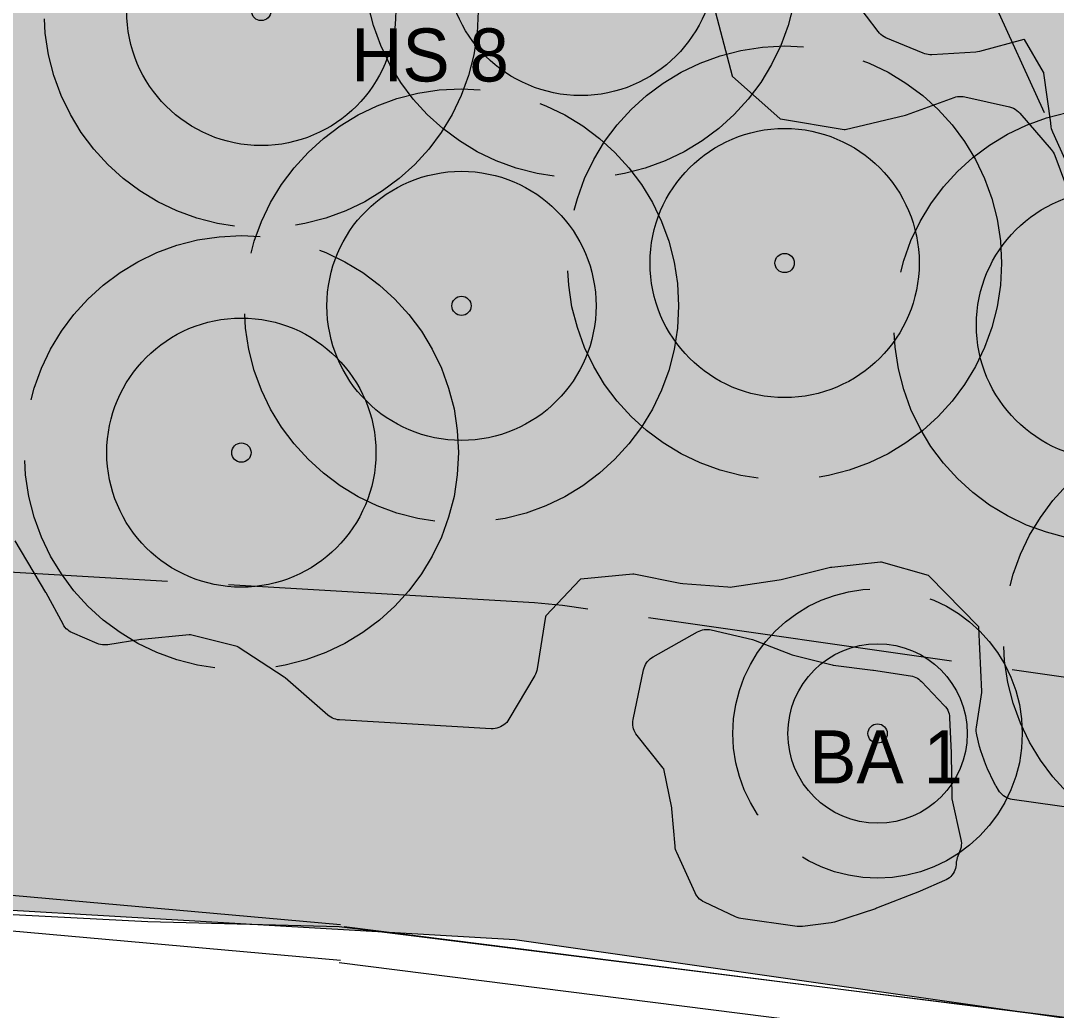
# Model space of a CAD drawing. Header units: metres. Extents: x 1 to 213, y 1 to 147.
# Drawn here: x 132.492 to 136.786, y 16.376 to 20.48 of the extents above; entities that cross this region are included whole.
import ezdxf

# ---------------------------------------------------------------- set-up
doc = ezdxf.new("R2010")
doc.units = ezdxf.units.M
doc.linetypes.add('DASHED', pattern=[1.524, 1.27, -0.254])
doc.layers.get('0').update_dxf_attribs({"lineweight": 0, "plot": 0})
for name, color, linetype, lineweight, plot in [('00-BASE-ARQUITECTURA', 8, 'Continuous', 0, False), ('PJ-ARBUSTOS', 82, 'Continuous', 0, False), ('PJ-COPA-ADULTA', 8, 'DASHED', 0, False), ('PJ-ETIQUETAS', 7, 'Continuous', 0, False), ('PJ-GRAVILLA', 42, 'Continuous', 0, False), ('PJ-LIMITE-JARDIN', 7, 'Continuous', 0, False), ('PJ-MASAS', 92, 'Continuous', 0, False), ('PJ-MASAS-RELLENO', 92, 'Continuous', 0, False), ('PJ-RIEGO-SECTORES', 5, 'Continuous', 0, False), ('PJ-VISIBILIDAD', 1, 'DASHED', 0, False)]:
    doc.layers.add(name, color=color, linetype=linetype, lineweight=lineweight, plot=plot)

# ---------------------------------------------------------------- blocks, each defined once
blk = doc.blocks.new('PJ_HS')
for radius in [0.558, 0.04]:
    blk.add_circle((0, 0), radius)
for tag, p, height in [('CODIGO', (0.15, 0.15), 0.2), ('ESPECIE', (0.15, -0.1), 0.15), ('ZONA', (0.15, -0.3), 0.15)]:
    blk.add_attdef(tag, p, '', height=height)
blk = doc.blocks.new('PJ_BA')
for radius in [0.372, 0.04]:
    blk.add_circle((0, 0), radius)
for tag, p, height in [('CODIGO', (0.15, 0.15), 0.2), ('ESPECIE', (0.15, -0.1), 0.15), ('ZONA', (0.15, -0.3), 0.15)]:
    blk.add_attdef(tag, p, '', height=height)

msp = doc.modelspace()

# ---------------------------------------------------------------- hatches: boundary and pattern name
at = {"layer": 'PJ-GRAVILLA'}
h = msp.add_hatch(dxfattribs=at)
h.set_pattern_fill('GRAVEL', scale=0.03)
h.paths.add_polyline_path([(110.243, 40.0403), (114.2999, 39.9962), (114.5204, 39.908), (129.9104, 39.908), (129.9544, 39.8198), (129.6458, 39.467), (129.6458, 39.2465), (129.9544, 38.4969), (140.1409, 15.9632), (139.7881, 15.9191), (134.5406, 16.6687), (130.7482, 16.8892), (127.7055, 17.5507), (127.4409, 17.7271), (125.9857, 18.1239), (123.7367, 19.1382), (121.9729, 20.1524), (120.0767, 21.5194), (118.4451, 22.9746), (116.8135, 24.7826), (114.9614, 27.3844), (114.344, 28.5309), (113.3739, 30.6917), (110.9045, 37.4385), (111.1249, 37.7472), (111.5218, 37.9677), (111.5218, 38.4087), (111.3454, 38.6291), (111.169, 38.6732), (110.7722, 38.4969), (110.5076, 38.6732), (110.0225, 39.8639), (110.243, 40.0403)])
at = {"layer": 'PJ-MASAS-RELLENO'}
for points in [[(131.5892, 18.5919), (131.5854, 18.5995), (131.5824, 18.6075), (131.5803, 18.6158), (131.5791, 18.6242), (131.5788, 18.6327), (131.5806, 18.7477), (131.5811, 18.7561), (131.5933, 18.8562), (131.5935, 18.8584), (131.5934, 18.8606), (131.5798, 18.9915), (131.5794, 19.001), (131.5825, 19.1902), (131.5831, 19.1984), (131.5845, 19.2064), (131.5866, 19.2143), (131.5896, 19.2219), (131.5934, 19.2291), (131.5978, 19.2359), (131.6029, 19.2423), (131.6087, 19.2481), (131.615, 19.2533), (131.6218, 19.2578), (131.629, 19.2616), (131.6365, 19.265), (131.6374, 19.2654), (131.8167, 19.3535), (131.8176, 19.354), (131.8248, 19.3578), (131.8257, 19.3582), (131.8315, 19.3615), (131.8333, 19.3625), (131.8471, 19.3711), (131.8488, 19.3723), (131.8538, 19.3758), (131.8554, 19.377), (131.8683, 19.387), (131.8699, 19.3883), (131.8745, 19.3922), (131.876, 19.3936), (131.8878, 19.4049), (131.8892, 19.4063), (131.8938, 19.4111), (131.8945, 19.4119), (131.8999, 19.4179), (131.9006, 19.4187), (132.0101, 19.5471), (132.0107, 19.5478), (132.0153, 19.5534), (132.0159, 19.5541), (132.0195, 19.5588), (132.0206, 19.5602), (132.029, 19.5721), (132.03, 19.5736), (132.0329, 19.5782), (132.0339, 19.5797), (132.0412, 19.5923), (132.042, 19.5939), (132.0445, 19.5987), (132.0453, 19.6004), (132.0514, 19.6136), (132.0522, 19.6152), (132.0544, 19.6207), (132.0547, 19.6215), (132.0573, 19.6283), (132.0577, 19.6292), (132.1215, 19.808), (132.1219, 19.809), (132.1245, 19.8171), (132.1248, 19.8182), (132.127, 19.8253), (132.1273, 19.8263), (132.1295, 19.8346), (132.1297, 19.8356), (132.1761, 20.0281), (132.1788, 20.0372), (132.2361, 20.1915), (132.2396, 20.1996), (132.2441, 20.2074), (132.2731, 20.2518), (132.278, 20.2586), (132.2835, 20.2648), (132.4018, 20.3829), (132.4029, 20.3841), (132.404, 20.3855), (132.5178, 20.5481), (132.5196, 20.5505), (132.635, 20.7029), (132.6407, 20.7096), (132.6471, 20.7156), (132.792, 20.8383), (132.7985, 20.8432), (132.8054, 20.8475), (132.9923, 20.9492), (132.9937, 20.9499), (133.1894, 21.0516), (133.1915, 21.0528), (133.1934, 21.0542), (133.3454, 21.187), (133.3467, 21.1883), (133.3475, 21.1899), (133.4272, 21.3771), (133.4279, 21.3792), (133.4282, 21.3814), (133.4428, 21.618), (133.4429, 21.6216), (133.4408, 21.6881), (133.441, 21.696), (133.4419, 21.7039), (133.4436, 21.7116), (133.446, 21.7191), (133.4492, 21.7263), (133.453, 21.7332), (133.4576, 21.7396), (133.4627, 21.7456), (133.4684, 21.7511), (133.4746, 21.7559), (133.4812, 21.7601), (133.4883, 21.7637), (133.5645, 21.7976), (133.5653, 21.798), (133.5717, 21.8009), (133.5725, 21.8013), (133.5775, 21.8039), (133.5791, 21.8047), (133.5914, 21.8115), (133.5929, 21.8123), (133.5973, 21.8151), (133.5988, 21.816), (133.6104, 21.8239), (133.6119, 21.8249), (133.6161, 21.828), (133.6175, 21.8291), (133.6283, 21.8379), (133.6297, 21.839), (133.6339, 21.8428), (133.6346, 21.8434), (133.6397, 21.8481), (133.6404, 21.8487), (133.7657, 21.9699), (133.7665, 21.9707), (133.7728, 21.9771), (133.7735, 21.978), (133.7785, 21.9833), (133.78, 21.985), (133.7914, 21.9989), (133.7928, 22.0006), (133.7968, 22.0061), (133.7981, 22.0079), (133.8079, 22.023), (133.809, 22.0249), (133.8127, 22.0312), (133.8132, 22.0322), (133.8175, 22.0401), (133.818, 22.0411), (133.9009, 22.2063), (133.9014, 22.2073), (133.9049, 22.2147), (133.9053, 22.2157), (133.9082, 22.2223), (133.9086, 22.2232), (133.9117, 22.2308), (133.9121, 22.2318), (133.9789, 22.408), (133.9828, 22.4167), (134.0576, 22.5598), (134.0617, 22.5667), (134.0664, 22.5731), (134.1705, 22.7013), (134.1743, 22.7057), (134.3014, 22.8409), (134.302, 22.8415), (134.3062, 22.8462), (134.3068, 22.8468), (134.3101, 22.8507), (134.3111, 22.8519), (134.3191, 22.8618), (134.32, 22.863), (134.3231, 22.8672), (134.3235, 22.8678), (134.3272, 22.873), (134.3277, 22.8737), (134.4295, 23.0237), (134.43, 23.0245), (134.4344, 23.0313), (134.4349, 23.0322), (134.4383, 23.0377), (134.4393, 23.0395), (134.4469, 23.0537), (134.4479, 23.0554), (134.4505, 23.0609), (134.4513, 23.0627), (134.4575, 23.0776), (134.4582, 23.0795), (134.4604, 23.0856), (134.4607, 23.0866), (134.4633, 23.0942), (134.4636, 23.0952), (134.4929, 23.1918), (134.4956, 23.1996), (134.4992, 23.207), (134.5035, 23.214), (134.5085, 23.2205), (134.5142, 23.2265), (134.5204, 23.2319), (134.5271, 23.2366), (134.5343, 23.2405), (134.5724, 23.2591), (134.5798, 23.2623), (134.5875, 23.2647), (134.5954, 23.2663), (134.6034, 23.2671), (134.6115, 23.2672), (134.6195, 23.2664), (134.6273, 23.2648), (134.7762, 23.2267), (134.7837, 23.2244), (134.791, 23.2213), (134.7979, 23.2176), (134.8044, 23.2132), (134.8104, 23.2082), (134.8159, 23.2026), (134.9078, 23.1003), (134.9125, 23.0945), (134.9166, 23.0884), (134.9201, 23.0819), (134.9605, 22.999), (134.9615, 22.9973), (134.9631, 22.9963), (135.0344, 22.9544), (135.0398, 22.951), (135.0449, 22.9471), (135.2225, 22.8008), (135.224, 22.7996), (135.2256, 22.7987), (135.4411, 22.6805), (135.4488, 22.6757), (135.6094, 22.5621), (135.616, 22.5568), (135.6221, 22.5509), (135.6275, 22.5443), (135.6322, 22.5373), (135.6361, 22.5297), (135.8409, 22.0766), (135.8434, 22.0704), (135.8454, 22.064), (135.8468, 22.0574), (135.8632, 21.9638), (135.8641, 21.957), (135.8644, 21.9502), (135.8642, 21.9434), (135.846, 21.7237), (135.8451, 21.717), (135.8437, 21.7104), (135.8418, 21.7039), (135.7672, 21.4908), (135.7654, 21.4862), (135.7555, 21.4627), (135.7512, 21.4541), (135.746, 21.4461), (135.722, 21.4137), (135.7209, 21.4121), (135.7057, 21.3893), (135.7046, 21.3876), (135.6831, 21.3517), (135.6821, 21.35), (135.6691, 21.3258), (135.6683, 21.324), (135.6504, 21.2862), (135.6496, 21.2844), (135.6391, 21.259), (135.6383, 21.2572), (135.6242, 21.2177), (135.6236, 21.2159), (135.6156, 21.1896), (135.6151, 21.1877), (135.6049, 21.147), (135.6045, 21.1451), (135.5992, 21.1182), (135.5988, 21.1163), (135.5985, 21.1139), (135.5971, 21.1067), (135.595, 21.0996), (135.5922, 21.0927), (135.5889, 21.0861), (135.5406, 21.0013), (135.5398, 20.9998), (135.4299, 20.7861), (135.4291, 20.7845), (135.4287, 20.7828), (135.3731, 20.5178), (135.3729, 20.516), (135.3732, 20.5142), (135.4417, 20.251), (135.4423, 20.2491), (135.4437, 20.2478), (135.6396, 20.0739), (135.641, 20.0727), (135.6429, 20.0723), (135.9065, 20.0285), (135.9085, 20.0283), (135.9104, 20.0287), (136.1601, 20.0875), (136.1646, 20.0889), (136.3624, 20.1611), (136.3696, 20.1634), (136.3771, 20.1649), (136.3847, 20.1658), (136.3923, 20.1659), (136.3999, 20.1653), (136.4075, 20.164), (136.5924, 20.1221), (136.6006, 20.1198), (136.6085, 20.1166), (136.616, 20.1126), (136.623, 20.1079), (136.6295, 20.1024), (136.6354, 20.0962), (136.7651, 19.9455), (136.7695, 19.9399), (136.7733, 19.934), (136.7767, 19.9277), (136.7794, 19.9212), (136.8461, 19.7419), (136.8483, 19.7371), (136.941, 19.5628), (136.942, 19.5612), (136.9431, 19.5596), (137.0177, 19.4672), (137.0217, 19.4617), (137.0253, 19.456), (137.0283, 19.4499), (137.3038, 18.8406), (137.3067, 18.833), (137.3089, 18.8251), (137.3103, 18.8171), (137.3109, 18.809), (137.3106, 18.8009), (137.3095, 18.7928), (137.2745, 18.6069), (137.2743, 18.6054), (137.2741, 18.6038), (137.2667, 18.3217), (137.2668, 18.3197), (137.2678, 18.318), (137.4195, 18.088), (137.4205, 18.0866), (137.4218, 18.0855), (137.5167, 18.0143), (137.5182, 18.0133), (137.5199, 18.0125), (137.6555, 17.9612), (137.6634, 17.9577), (137.6709, 17.9534), (137.8118, 17.8613), (137.8183, 17.8566), (137.8242, 17.8513), (137.8296, 17.8454), (137.8344, 17.839), (137.8385, 17.8322), (137.9124, 17.6948), (137.9158, 17.6877), (137.9185, 17.6802), (137.9204, 17.6726), (137.9216, 17.6647), (137.922, 17.6569), (137.9216, 17.649), (137.9204, 17.6411), (137.8897, 17.4887), (137.8878, 17.4809), (137.885, 17.4734), (137.8815, 17.4661), (137.8773, 17.4593), (137.8725, 17.4529), (137.867, 17.447), (137.745, 17.3288), (137.739, 17.3235), (137.7325, 17.3189), (137.7256, 17.3149), (137.7183, 17.3117), (137.5458, 17.2445), (137.5381, 17.2419), (137.5301, 17.2402), (137.328, 17.2061), (137.3249, 17.2054), (137.1943, 17.1725), (137.1867, 17.1709), (137.179, 17.1702), (137.1712, 17.1701), (137.1635, 17.1709), (136.6035, 17.2508), (136.5958, 17.2523), (136.5882, 17.2546), (136.5809, 17.2576), (136.5739, 17.2613), (136.5673, 17.2657), (136.5612, 17.2707), (136.5556, 17.2762), (136.5506, 17.2823), (136.5462, 17.2889), (136.5362, 17.3056), (136.5343, 17.309), (136.5292, 17.3186), (136.5274, 17.3221), (136.5013, 17.3772), (136.4997, 17.3808), (136.4956, 17.3908), (136.4942, 17.3944), (136.4736, 17.4519), (136.4724, 17.4556), (136.4693, 17.4659), (136.4682, 17.4697), (136.4561, 17.518), (136.4546, 17.5259), (136.4538, 17.5339), (136.4539, 17.542), (136.4547, 17.55), (136.4775, 17.6942), (136.4778, 17.6963), (136.4778, 17.6983), (136.4646, 17.9637), (136.4644, 17.9657), (136.4631, 17.9672), (136.2595, 18.177), (136.258, 18.1784), (136.256, 18.179), (136.0609, 18.2344), (136.0591, 18.2349), (136.0572, 18.2348), (135.855, 18.2128), (135.8496, 18.2118), (135.645, 18.1608), (135.6372, 18.1593), (135.4419, 18.1308), (135.4332, 18.13), (135.4245, 18.1302), (135.2368, 18.1439), (135.2268, 18.1453), (135.0342, 18.1842), (135.0323, 18.1845), (135.0303, 18.1844), (134.8148, 18.1642), (134.8128, 18.1639), (134.8114, 18.1625), (134.67, 18.012), (134.6688, 18.0105), (134.6684, 18.0086), (134.6336, 17.7919), (134.6321, 17.7846), (134.6299, 17.7774), (134.627, 17.7704), (134.6235, 17.7638), (134.5164, 17.583), (134.512, 17.5763), (134.507, 17.5702), (134.5013, 17.5645), (134.4952, 17.5595), (134.4886, 17.5551), (134.4816, 17.5513), (134.4742, 17.5483), (134.4666, 17.546), (134.4588, 17.5445), (134.4508, 17.5438), (134.4429, 17.5439), (133.8135, 17.5805), (133.806, 17.5813), (133.7986, 17.5828), (133.7914, 17.5849), (133.7845, 17.5878), (133.7778, 17.5913), (133.7715, 17.5954), (133.7656, 17.6), (133.5886, 17.7543), (133.5843, 17.7576), (133.3939, 17.8825), (133.392, 17.8836), (133.3899, 17.8843), (133.1952, 17.9326), (133.193, 17.933), (133.1908, 17.933), (132.9928, 17.9142), (132.9903, 17.9139), (132.8529, 17.892), (132.8455, 17.8911), (132.838, 17.891), (132.8305, 17.8916), (132.8232, 17.8928), (132.8159, 17.8948), (132.8089, 17.8974), (132.7062, 17.9413), (132.6993, 17.9446), (132.6927, 17.9486), (132.6866, 17.9532), (132.6809, 17.9584), (132.6757, 17.9641), (132.6712, 17.9702), (132.6672, 17.9768), (132.5967, 18.1071), (132.596, 18.1084), (132.4687, 18.3233), (132.4676, 18.3249), (132.4658, 18.3259), (132.2379, 18.4299), (132.2362, 18.4306), (132.2343, 18.4302), (132.0331, 18.3806), (132.0257, 18.3792), (132.0183, 18.3784), (132.0107, 18.3784), (132.0032, 18.379), (131.8313, 18.4024), (131.8218, 18.4042), (131.8126, 18.4072), (131.6862, 18.4572), (131.6792, 18.4604), (131.6725, 18.4642), (131.6662, 18.4687), (131.6603, 18.4738), (131.655, 18.4794), (131.6502, 18.4855), (131.6461, 18.492), (131.5892, 18.5919)], [(136.0557, 21.8922), (136.0531, 21.899), (136.0512, 21.906), (136.0499, 21.9132), (136.0493, 21.9204), (136.0494, 21.9277), (136.0501, 21.935), (136.076, 22.1149), (136.0774, 22.1223), (136.0795, 22.1296), (136.0823, 22.1366), (136.0858, 22.1433), (136.0898, 22.1497), (136.0945, 22.1556), (136.2265, 22.3094), (136.2312, 22.3144), (136.3711, 22.4517), (136.3771, 22.457), (136.3835, 22.4617), (136.3903, 22.4656), (136.5769, 22.5624), (136.5844, 22.5658), (136.5923, 22.5684), (136.6003, 22.5702), (136.6085, 22.5711), (136.6168, 22.5713), (136.625, 22.5705), (136.6331, 22.5689), (136.641, 22.5665), (136.8835, 22.4787), (136.8904, 22.4758), (136.8971, 22.4723), (136.9034, 22.4682), (136.9092, 22.4634), (136.9146, 22.4582), (136.9195, 22.4524), (136.9238, 22.4463), (136.9276, 22.4397), (136.9306, 22.4328), (136.9331, 22.4257), (136.9348, 22.4184), (136.9727, 22.2179), (136.9738, 22.2105), (136.9741, 22.2031), (136.9738, 22.1956), (136.9533, 21.9767), (136.9532, 21.975), (136.9533, 21.9733), (136.9698, 21.7626), (136.9701, 21.7606), (136.9707, 21.7587), (137.0452, 21.5744), (137.0459, 21.5729), (137.0468, 21.5715), (137.1672, 21.4069), (137.1687, 21.4051), (137.2984, 21.2476), (137.3036, 21.2406), (137.4101, 21.0782), (137.4133, 21.0729), (137.4161, 21.0673), (137.4962, 20.8905), (137.4977, 20.8869), (137.5706, 20.7026), (137.5727, 20.6982), (137.6672, 20.5239), (137.6683, 20.5221), (137.6696, 20.5205), (137.8029, 20.3637), (137.8066, 20.3599), (137.9674, 20.215), (137.97, 20.2126), (137.9747, 20.208), (137.9797, 20.2026), (137.9842, 20.1967), (137.9881, 20.1905), (137.9915, 20.1839), (138.2549, 19.6012), (138.2577, 19.5942), (138.2598, 19.587), (138.2612, 19.5796), (138.2619, 19.5721), (138.2619, 19.5646), (138.257, 19.4571), (138.2569, 19.4549), (138.2402, 19.2279), (138.2401, 19.2263), (138.2402, 19.2247), (138.2584, 19.0145), (138.2586, 19.0127), (138.2592, 19.011), (138.3289, 18.8247), (138.3297, 18.8228), (138.3307, 18.821), (138.4381, 18.6502), (138.4385, 18.6495), (138.5484, 18.4829), (138.5532, 18.4744), (138.6387, 18.3021), (138.6427, 18.2926), (138.7071, 18.1055), (138.7737, 17.9153), (138.7744, 17.9137), (138.7752, 17.9121), (138.8734, 17.7391), (138.8747, 17.737), (138.8763, 17.7352), (139.0204, 17.5837), (139.0245, 17.58), (139.1991, 17.4414), (139.202, 17.439), (139.239, 17.4067), (139.2451, 17.4007), (139.2506, 17.3941), (139.2553, 17.387), (139.2593, 17.3794), (139.5283, 16.7842), (139.5313, 16.7766), (139.5335, 16.7688), (139.5349, 16.7607), (139.5354, 16.7526), (139.5361, 16.7095), (139.5359, 16.7024), (139.5351, 16.6953), (139.5336, 16.6884), (139.5316, 16.6816), (139.5289, 16.675), (139.4515, 16.5051), (139.4477, 16.4978), (139.4433, 16.491), (139.4382, 16.4847), (139.4324, 16.479), (139.4261, 16.4738), (139.4194, 16.4693), (139.4121, 16.4656), (139.4046, 16.4625), (139.2995, 16.4266), (139.2922, 16.4245), (139.2847, 16.423), (139.2771, 16.4223), (139.2695, 16.4224), (139.2619, 16.4231), (139.1025, 16.4467), (139.0992, 16.4471), (138.8993, 16.4598), (138.8973, 16.4599), (138.7022, 16.4773), (138.691, 16.4791), (138.503, 16.5232), (138.4947, 16.5256), (138.3052, 16.5924), (138.3032, 16.593), (138.1104, 16.6501), (138.1081, 16.6506), (138.1057, 16.6509), (137.9196, 16.6596), (137.9187, 16.6596), (137.8115, 16.6621), (137.8037, 16.6626), (137.7961, 16.6639), (137.7886, 16.666), (137.7813, 16.6687), (137.7743, 16.6722), (137.7677, 16.6763), (137.7615, 16.6811), (137.7559, 16.6864), (137.7507, 16.6922), (137.7462, 16.6986), (137.664, 16.8256), (137.6599, 16.8327), (137.6565, 16.8403), (137.6539, 16.8482), (137.6522, 16.8563), (137.6513, 16.8645), (137.6512, 16.8728), (137.652, 16.881), (137.6537, 16.8891), (137.6562, 16.897), (137.7063, 17.0315), (137.7094, 17.0386), (137.7131, 17.0454), (137.7174, 17.0518), (137.7224, 17.0578), (137.7279, 17.0632), (137.7339, 17.0681), (137.7404, 17.0723), (137.7472, 17.076), (137.7543, 17.0789), (137.7617, 17.0812), (137.7693, 17.0827), (137.777, 17.0835), (137.7779, 17.0835), (137.7794, 17.0847), (137.7827, 17.0874), (137.7841, 17.0886), (137.8151, 17.1167), (137.8165, 17.118), (137.8255, 17.1271), (137.8269, 17.1285), (137.8692, 17.1751), (137.8705, 17.1766), (137.8785, 17.1865), (137.8797, 17.188), (137.9173, 17.2386), (137.9184, 17.2402), (137.9255, 17.2508), (137.9265, 17.2525), (137.9589, 17.3065), (137.9599, 17.3082), (137.9659, 17.3194), (137.9668, 17.3212), (137.9937, 17.3781), (137.9945, 17.3799), (137.9994, 17.3917), (138.0001, 17.3935), (138.0213, 17.4528), (138.0219, 17.4546), (138.0257, 17.4673), (138.0282, 17.4744), (138.0314, 17.4811), (138.0351, 17.4876), (138.0395, 17.4937), (138.0444, 17.4993), (138.0453, 17.5003), (138.0468, 17.502), (138.048, 17.5038), (138.1508, 17.6766), (138.1517, 17.6783), (138.1521, 17.6802), (138.1824, 17.8832), (138.1826, 17.8852), (138.1822, 17.8872), (138.1288, 18.0841), (138.1282, 18.086), (138.1272, 18.0877), (138.0185, 18.259), (138.0152, 18.2635), (137.883, 18.4193), (137.8813, 18.4212), (137.7351, 18.5728), (137.7301, 18.5784), (137.7257, 18.5845), (137.6634, 18.6797), (137.6597, 18.6859), (137.6566, 18.6926), (137.6541, 18.6994), (137.6522, 18.7065), (137.6137, 18.884), (137.6132, 18.8857), (137.6125, 18.8873), (137.5205, 19.0635), (137.5195, 19.0653), (137.5181, 19.0668), (137.3667, 19.2167), (137.3655, 19.2177), (137.3643, 19.2187), (137.1768, 19.353), (137.1743, 19.3549), (137.0312, 19.466), (137.0253, 19.4711), (137.0199, 19.4767), (137.0151, 19.4828), (137.0109, 19.4893), (137.0074, 19.4962), (136.7716, 20.0177), (136.7689, 20.0247), (136.7668, 20.0318), (136.7654, 20.0392), (136.763, 20.0552), (136.7629, 20.0559), (136.7348, 20.2628), (136.7345, 20.2647), (136.7336, 20.2664), (136.6545, 20.4012), (136.6535, 20.4028), (136.6516, 20.4024), (136.4681, 20.3523), (136.46, 20.3506), (136.4518, 20.3496), (136.2694, 20.3388), (136.2621, 20.3387), (136.2549, 20.3392), (136.2477, 20.3404), (136.2407, 20.3423), (136.2338, 20.3448), (136.0799, 20.4092), (136.0723, 20.4128), (136.0651, 20.4173), (136.0585, 20.4224), (136.0524, 20.4283), (136.047, 20.4347), (135.9506, 20.5621), (135.9464, 20.5682), (135.9428, 20.5746), (135.9398, 20.5813), (135.9375, 20.5883), (135.9358, 20.5955), (135.9067, 20.7489), (135.9058, 20.7554), (135.9053, 20.762), (135.9055, 20.7686), (135.9142, 20.9118), (135.9142, 20.9153), (135.9106, 21.0484), (135.9104, 21.0521), (135.8916, 21.2095), (135.891, 21.2183), (135.8915, 21.2272), (135.9095, 21.4012), (135.9106, 21.4087), (135.9125, 21.4161), (135.915, 21.4232), (135.9182, 21.4301), (135.9221, 21.4367), (135.9266, 21.4428), (135.9316, 21.4485), (135.9371, 21.4537), (136.064, 21.5622), (136.0654, 21.5635), (136.0662, 21.5653), (136.1266, 21.7223), (136.1272, 21.7241), (136.1265, 21.7259), (136.0557, 21.8922)], [(135.1575, 17.3791), (135.1564, 17.3806), (135.0478, 17.5156), (135.0432, 17.522), (135.0393, 17.5287), (135.036, 17.5359), (135.0334, 17.5433), (135.0316, 17.5509), (135.0305, 17.5587), (135.0302, 17.5665), (135.0306, 17.5743), (135.0319, 17.5821), (135.0749, 17.7886), (135.0768, 17.796), (135.0793, 17.8031), (135.0826, 17.81), (135.0865, 17.8165), (135.091, 17.8226), (135.096, 17.8283), (135.1016, 17.8335), (135.1076, 17.8381), (135.1141, 17.8421), (135.2982, 17.9453), (135.3048, 17.9486), (135.3117, 17.9513), (135.3188, 17.9533), (135.3261, 17.9547), (135.3335, 17.9554), (135.3409, 17.9554), (135.3483, 17.9547), (135.3556, 17.9534), (135.526, 17.9135), (135.5369, 17.9101), (135.6911, 17.8498), (135.696, 17.8482), (135.8563, 17.8084), (135.861, 17.8075), (136.0255, 17.7872), (136.0279, 17.7869), (136.182, 17.763), (136.1893, 17.7615), (136.1965, 17.7594), (136.2034, 17.7565), (136.21, 17.7531), (136.2163, 17.749), (136.2222, 17.7444), (136.2276, 17.7392), (136.3217, 17.6406), (136.3271, 17.6344), (136.3318, 17.6276), (136.3358, 17.6204), (136.339, 17.6128), (136.3415, 17.6049), (136.3431, 17.5968), (136.3438, 17.5886), (136.3497, 17.4438), (136.3497, 17.4417), (136.3525, 17.2568), (136.3526, 17.2547), (136.3529, 17.2527), (136.3905, 17.0851), (136.3919, 17.0771), (136.3924, 17.069), (136.3922, 17.0609), (136.3911, 17.0529), (136.3892, 17.045), (136.3865, 17.0373), (136.3759, 17.0114), (136.3753, 17.0098), (136.3749, 17.0081), (136.3718, 16.9941), (136.3714, 16.992), (136.3713, 16.9899), (136.3713, 16.987), (136.3709, 16.9793), (136.3697, 16.9716), (136.3678, 16.9642), (136.3652, 16.9569), (136.362, 16.9499), (136.358, 16.9433), (136.3535, 16.937), (136.3483, 16.9313), (136.3427, 16.9261), (136.3365, 16.9214), (136.33, 16.9173), (136.323, 16.9139), (136.221, 16.8698), (136.2185, 16.8688), (136.0409, 16.799), (136.0363, 16.7974), (135.8663, 16.7423), (135.8592, 16.7404), (135.8521, 16.7391), (135.7332, 16.7236), (135.726, 16.723), (135.7187, 16.723), (135.7115, 16.7237), (135.4785, 16.757), (135.4708, 16.7585), (135.4632, 16.7607), (135.4559, 16.7638), (135.3269, 16.8243), (135.3198, 16.828), (135.3131, 16.8325), (135.3069, 16.8376), (135.3013, 16.8433), (135.2962, 16.8496), (135.2918, 16.8563), (135.2881, 16.8635), (135.212, 17.0302), (135.2094, 17.0366), (135.2073, 17.0432), (135.2059, 17.05), (135.205, 17.0569), (135.1923, 17.2109), (135.1916, 17.2158), (135.158, 17.3773), (135.1575, 17.3791)]]:
    msp.add_hatch(color=7, dxfattribs=at).paths.add_polyline_path(points)

# ---------------------------------------------------------------- linework, layer by layer
at = {"layer": '00-BASE-ARQUITECTURA'}
for points in [[(113.308, 31.0769), (114.9545, 27.5711), (117.1474, 24.468), (119.8153, 21.8172), (122.8874, 19.6685), (126.2925, 18.0717), (129.9596, 17.0764), (133.8175, 16.7323)], [(113.1688, 31.026), (114.8265, 27.4964), (117.0342, 24.3723), (119.7203, 21.7035), (122.8132, 19.5403), (126.2414, 17.9326), (129.9334, 16.9306), (133.8174, 16.5841)], [(139.1567, 16.0549), (133.8121, 16.7217), (133.0183, 16.7428), (132.4045, 16.7746), (131.6954, 16.8275), (130.817, 16.9333), (129.7692, 17.1027), (128.912, 17.2826), (127.642, 17.6212), (126.753, 17.8964), (125.4195, 18.4044), (124.5834, 18.7748), (123.8637, 19.1347), (123.0065, 19.5897), (121.8952, 20.2671), (120.8369, 21.0079), (119.8738, 21.7593), (119.2494, 22.2991)], [(153.9627, 13.1022), (153.9627, 14.1817), (133.8332, 16.7217)], [(153.8146, 13.1022), (153.8146, 14.0441), (133.8121, 16.5735)]]:
    msp.add_lwpolyline(points, dxfattribs=at)
at = {"layer": 'PJ-COPA-ADULTA'}
for centre, radius in [((134.8141, 20.7273), 0.9), ((133.4892, 20.5199), 0.9), ((135.6595, 19.4749), 0.9), ((134.3196, 19.2973), 0.9), ((137.0128, 19.2177), 0.9), ((133.4068, 18.6887), 0.9), ((137.4667, 17.9171), 0.9), ((136.0451, 17.5238), 0.6)]:
    msp.add_circle(centre, radius, dxfattribs=at)
at = {"layer": 'PJ-LIMITE-JARDIN'}
msp.add_lwpolyline([(139.7881, 15.9191), (134.5406, 16.6687), (130.7482, 16.8892), (127.7055, 17.5507), (127.4409, 17.7271), (125.9857, 18.1239), (123.7367, 19.1382), (121.9729, 20.1524), (120.0767, 21.5194), (118.4451, 22.9746), (116.8135, 24.7826), (114.9614, 27.3844), (114.344, 28.5309), (113.3739, 30.6917), (110.9045, 37.4385), (111.1249, 37.7472), (111.5218, 37.9677), (111.5218, 38.4087), (111.3454, 38.6291), (111.169, 38.6732), (110.7722, 38.4969), (110.5076, 38.6732), (110.0225, 39.8639)], dxfattribs=at)
at = {"layer": 'PJ-MASAS'}
for points in [[(137.0074, 19.4962), (136.7716, 20.0177), (136.7689, 20.0247), (136.7668, 20.0318), (136.7654, 20.0392), (136.763, 20.0552), (136.7629, 20.0559), (136.7348, 20.2628), (136.7345, 20.2647), (136.7336, 20.2664), (136.6545, 20.4012), (136.6535, 20.4028), (136.6516, 20.4024), (136.4681, 20.3523), (136.46, 20.3506), (136.4518, 20.3496), (136.2694, 20.3388), (136.2621, 20.3387), (136.2549, 20.3392), (136.2477, 20.3404), (136.2407, 20.3423), (136.2338, 20.3448), (136.0799, 20.4092), (136.0723, 20.4128), (136.0651, 20.4173), (136.0585, 20.4224), (136.0524, 20.4283), (136.047, 20.4347), (135.9506, 20.5621)], [(135.3732, 20.5142), (135.4417, 20.251), (135.4423, 20.2491), (135.4437, 20.2478), (135.6396, 20.0739), (135.641, 20.0727), (135.6429, 20.0723), (135.9065, 20.0285), (135.9085, 20.0283), (135.9104, 20.0287), (136.1601, 20.0875), (136.1646, 20.0889), (136.3624, 20.1611), (136.3696, 20.1634), (136.3771, 20.1649), (136.3847, 20.1658), (136.3923, 20.1659), (136.3999, 20.1653), (136.4075, 20.164), (136.5924, 20.1221), (136.6006, 20.1198), (136.6085, 20.1166), (136.616, 20.1126), (136.623, 20.1079), (136.6295, 20.1024), (136.6354, 20.0962), (136.7651, 19.9455), (136.7695, 19.9399), (136.7733, 19.934), (136.7767, 19.9277), (136.7794, 19.9212), (136.8461, 19.7419)], [(137.1635, 17.1709), (136.6035, 17.2508), (136.5958, 17.2523), (136.5882, 17.2546), (136.5809, 17.2576), (136.5739, 17.2613), (136.5673, 17.2657), (136.5612, 17.2707), (136.5556, 17.2762), (136.5506, 17.2823), (136.5462, 17.2889), (136.5362, 17.3056), (136.5343, 17.309), (136.5292, 17.3186), (136.5274, 17.3221), (136.5013, 17.3772), (136.4997, 17.3808), (136.4956, 17.3908), (136.4942, 17.3944), (136.4736, 17.4519), (136.4724, 17.4556), (136.4693, 17.4659), (136.4682, 17.4697), (136.4561, 17.518), (136.4546, 17.5259), (136.4538, 17.5339), (136.4539, 17.542), (136.4547, 17.55), (136.4775, 17.6942), (136.4778, 17.6963), (136.4778, 17.6983), (136.4646, 17.9637), (136.4644, 17.9657), (136.4631, 17.9672), (136.2595, 18.177), (136.258, 18.1784), (136.256, 18.179), (136.0609, 18.2344), (136.0591, 18.2349), (136.0572, 18.2348), (135.855, 18.2128), (135.8496, 18.2118), (135.645, 18.1608), (135.6372, 18.1593), (135.4419, 18.1308), (135.4332, 18.13), (135.4245, 18.1302), (135.2368, 18.1439), (135.2268, 18.1453), (135.0342, 18.1842), (135.0323, 18.1845), (135.0303, 18.1844), (134.8148, 18.1642), (134.8128, 18.1639), (134.8114, 18.1625), (134.67, 18.012), (134.6688, 18.0105), (134.6684, 18.0086), (134.6336, 17.7919), (134.6321, 17.7846), (134.6299, 17.7774), (134.627, 17.7704), (134.6235, 17.7638), (134.5164, 17.583), (134.512, 17.5763), (134.507, 17.5702), (134.5013, 17.5645), (134.4952, 17.5595), (134.4886, 17.5551), (134.4816, 17.5513), (134.4742, 17.5483), (134.4666, 17.546), (134.4588, 17.5445), (134.4508, 17.5438), (134.4429, 17.5439), (133.8135, 17.5805), (133.806, 17.5813), (133.7986, 17.5828), (133.7914, 17.5849), (133.7845, 17.5878), (133.7778, 17.5913), (133.7715, 17.5954), (133.7656, 17.6), (133.5886, 17.7543), (133.5843, 17.7576), (133.3939, 17.8825), (133.392, 17.8836), (133.3899, 17.8843), (133.1952, 17.9326), (133.193, 17.933), (133.1908, 17.933), (132.9928, 17.9142), (132.9903, 17.9139), (132.8529, 17.892), (132.8455, 17.8911), (132.838, 17.891), (132.8305, 17.8916), (132.8232, 17.8928), (132.8159, 17.8948), (132.8089, 17.8974), (132.7062, 17.9413), (132.6993, 17.9446), (132.6927, 17.9486), (132.6866, 17.9532), (132.6809, 17.9584), (132.6757, 17.9641), (132.6712, 17.9702), (132.6672, 17.9768), (132.5967, 18.1071), (132.596, 18.1084), (132.4687, 18.3233)]]:
    msp.add_lwpolyline(points, dxfattribs=at)
msp.add_lwpolyline([(135.1575, 17.3791), (135.1564, 17.3806), (135.0478, 17.5156), (135.0432, 17.522), (135.0393, 17.5287), (135.036, 17.5359), (135.0334, 17.5433), (135.0316, 17.5509), (135.0305, 17.5587), (135.0302, 17.5665), (135.0306, 17.5743), (135.0319, 17.5821), (135.0749, 17.7886), (135.0768, 17.796), (135.0793, 17.8031), (135.0826, 17.81), (135.0865, 17.8165), (135.091, 17.8226), (135.096, 17.8283), (135.1016, 17.8335), (135.1076, 17.8381), (135.1141, 17.8421), (135.2982, 17.9453), (135.3048, 17.9486), (135.3117, 17.9513), (135.3188, 17.9533), (135.3261, 17.9547), (135.3335, 17.9554), (135.3409, 17.9554), (135.3483, 17.9547), (135.3556, 17.9534), (135.526, 17.9135), (135.5369, 17.9101), (135.6911, 17.8498), (135.696, 17.8482), (135.8563, 17.8084), (135.861, 17.8075), (136.0255, 17.7872), (136.0279, 17.7869), (136.182, 17.763), (136.1893, 17.7615), (136.1965, 17.7594), (136.2034, 17.7565), (136.21, 17.7531), (136.2163, 17.749), (136.2222, 17.7444), (136.2276, 17.7392), (136.3217, 17.6406), (136.3271, 17.6344), (136.3318, 17.6276), (136.3358, 17.6204), (136.339, 17.6128), (136.3415, 17.6049), (136.3431, 17.5968), (136.3438, 17.5886), (136.3497, 17.4438), (136.3497, 17.4417), (136.3525, 17.2568), (136.3526, 17.2547), (136.3529, 17.2527), (136.3905, 17.0851), (136.3919, 17.0771), (136.3924, 17.069), (136.3922, 17.0609), (136.3911, 17.0529), (136.3892, 17.045), (136.3865, 17.0373), (136.3759, 17.0114), (136.3753, 17.0098), (136.3749, 17.0081), (136.3718, 16.9941), (136.3714, 16.992), (136.3713, 16.9899), (136.3713, 16.987), (136.3709, 16.9793), (136.3697, 16.9716), (136.3678, 16.9642), (136.3652, 16.9569), (136.362, 16.9499), (136.358, 16.9433), (136.3535, 16.937), (136.3483, 16.9313), (136.3427, 16.9261), (136.3365, 16.9214), (136.33, 16.9173), (136.323, 16.9139), (136.221, 16.8698), (136.2185, 16.8688), (136.0409, 16.799), (136.0363, 16.7974), (135.8663, 16.7423), (135.8592, 16.7404), (135.8521, 16.7391), (135.7332, 16.7236), (135.726, 16.723), (135.7187, 16.723), (135.7115, 16.7237), (135.4785, 16.757), (135.4708, 16.7585), (135.4632, 16.7607), (135.4559, 16.7638), (135.3269, 16.8243), (135.3198, 16.828), (135.3131, 16.8325), (135.3069, 16.8376), (135.3013, 16.8433), (135.2962, 16.8496), (135.2918, 16.8563), (135.2881, 16.8635), (135.212, 17.0302), (135.2094, 17.0366), (135.2073, 17.0432), (135.2059, 17.05), (135.205, 17.0569), (135.1923, 17.2109), (135.1916, 17.2158), (135.158, 17.3773), (135.1575, 17.3791)], close=True, dxfattribs=at)
at = {"layer": 'PJ-RIEGO-SECTORES'}
msp.add_lwpolyline([(139.7881, 15.9191), (134.5406, 16.6687), (130.7482, 16.8892), (127.7055, 17.5507), (127.4409, 17.7271), (125.9857, 18.1239), (123.7367, 19.1382), (121.9729, 20.1524), (120.0767, 21.5194), (118.4451, 22.9746), (116.8135, 24.7826), (114.9614, 27.3844), (114.344, 28.5309), (113.3739, 30.6917), (110.9045, 37.4385), (111.1249, 37.7472), (111.5218, 37.9677), (111.5218, 38.4087), (111.3454, 38.6291), (111.169, 38.6732), (110.7722, 38.4969), (110.5076, 38.6732), (110.0225, 39.8639)], dxfattribs=at)
at = {"layer": 'PJ-VISIBILIDAD'}
msp.add_lwpolyline([(114.5204, 38.508), (128.4358, 38.508), (128.6599, 37.9638), (128.6787, 37.9202), (137.8607, 17.6087), (134.7385, 18.0547), (134.6218, 18.0664), (130.9387, 18.2805), (128.2617, 18.8625), (128.2175, 18.8919), (128.0883, 18.9684), (127.9517, 19.0306), (127.8093, 19.0777), (126.4606, 19.4456), (124.375, 20.3861), (122.7332, 21.3302), (120.9543, 22.6126), (119.4336, 23.9689), (117.9071, 25.6605)], dxfattribs=at)

# ---------------------------------------------------------------- block references
at = {"layer": 'PJ-ARBUSTOS'}
for name, p in [('PJ_HS', (134.8141, 20.7273)), ('PJ_HS', (133.4892, 20.5199)), ('PJ_HS', (135.6595, 19.4749)), ('PJ_HS', (134.3196, 19.2973)), ('PJ_HS', (137.0128, 19.2177)), ('PJ_HS', (133.4068, 18.6887)), ('PJ_BA', (136.0451, 17.5238))]:
    msp.add_blockref(name, p, dxfattribs=at)

# ---------------------------------------------------------------- texts
at = {"layer": 'PJ-ETIQUETAS'}
for s, p in [('HS 8', (133.8618, 20.2276)), ('BA 1', (135.7611, 17.317))]:
    msp.add_text(s, height=0.22, dxfattribs=at).set_placement(p)

doc.saveas('drawing.dxf')
